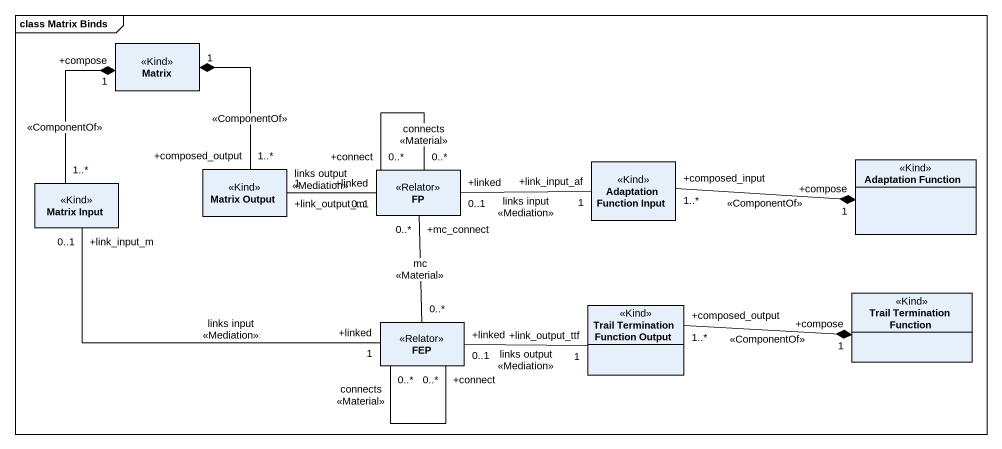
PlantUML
@startuml
mainframe class Matrix Binds
hide circle
hide empty members
class Matrix <<Kind>>
class "Matrix Output" as Matrix_Output <<Kind>>
class FP <<Relator>>
class "Adaptation Function Input" as Adaptation_Function_Input <<Kind>>
class "Adaptation Function" as Adaptation_Function <<Kind>>
class "Matrix Input" as Matrix_Input <<Kind>>
class "Trail Termination Function Output" as Trail_Termination_Function <<Kind>>
class "Trail Termination Function" as Trail_Termination_Function_2 <<Kind>>
class FEP <<Relator>>
Matrix "1" *-- "+composed_output\n1..*" Matrix_Output : <<ComponentOf>>
Matrix "+compose\n1" *-- "1..*" Matrix_Input : <<ComponentOf>>
FP "+linked\n0..1" -left- "+link_output_m\n1" Matrix_Output : links output\n<<Mediation>>
FP "0..*" -- "+connect\n0..*" FP : connects\n<<Material>>
FP "+linked\n0..1" -right- "+link_input_af\n1" Adaptation_Function_Input : links input\n<<Mediation>>
FP "+mc_connect\n0..*" -- "0..*" FEP : mc\n<<Material>>
Adaptation_Function "+compose\n1" *-left- "+composed_input\n1..*" Adaptation_Function_Input : <<ComponentOf>>
Trail_Termination_Function_2 "+compose\n1" *-left- "+composed_output\n1..*" Trail_Termination_Function : <<ComponentOf>>
FEP "+linked\n1" -left- "+link_input_m\n0..1" Matrix_Input : links input\n<<Mediation>>
FEP "+linked\n0..1" -right- "+link_output_ttf\n1" Trail_Termination_Function : links output\n<<Mediation>>
FEP "0..*" -- "+connect\n0..*" FEP : connects\n<<Material>>
@enduml
